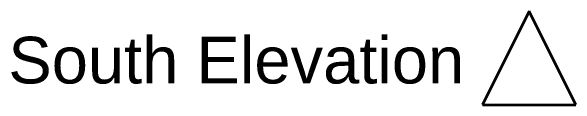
# Model space of a CAD drawing. Header units: millimetres. Extents: x -6000 to 28000, y -6000 to 27998.
# Drawn here: x 7581 to 11215, y -6000 to -5400 of the extents above; entities that cross this region are included whole.
import ezdxf

# ---------------------------------------------------------------- set-up
doc = ezdxf.new("R2010")
doc.units = ezdxf.units.MM
doc.header["$MEASUREMENT"] = 0
doc.linetypes.add('Wipeout_Contour', pattern=[1000, 0, -1000])
doc.layers.add('Marker - Elevation', color=7, linetype='Continuous')
doc.layers.add('Marker - Elevation_Pen_No__25', color=161, linetype='Continuous', lineweight=35, true_color=0x40a5ff)
doc.layers.add('Marker - Elevation_Pen_No__6', color=5, linetype='Continuous', lineweight=35)
doc.styles.add('GENERATED_STYLE_1', font='arial.ttf')

# ---------------------------------------------------------------- blocks, each defined once
blk = doc.blocks.new('Elevation_2', base_point=(-1084.6, -6000))
at = {"layer": 'Marker - Elevation_Pen_No__6', "insert": (7445.7, -5867.8), "char_height": 300, "attachment_point": 7, "style": 'GENERATED_STYLE_1'}
blk.add_mtext('\\A1;{\\fArial|b0|i0|c0|p34; South Elevation}', dxfattribs=at)
at = {"color": 254, "linetype": 'Wipeout_Contour', "lineweight": 0, "ltscale": 37091.604238}
blk.add_wipeout([(10615.4, -6000), (11215.4, -6000), (10915.4, -5400)], dxfattribs=at).dxf.layer = 'Marker - Elevation'
at = {"layer": 'Marker - Elevation_Pen_No__25', "linetype": 'Continuous'}
for p, q in [((10915.4, -5400), (10615.4, -6000)), ((11215.4, -6000), (10915.4, -5400)), ((10615.4, -6000), (11215.4, -6000))]:
    blk.add_line(p, q, dxfattribs=at)

msp = doc.modelspace()

# ---------------------------------------------------------------- block references
at = {"layer": 'Marker - Elevation', "color": 151, "lineweight": 20, "true_color": 0x80c2ff}
msp.add_blockref('Elevation_2', (-1084.6, -6000), dxfattribs=at)

doc.saveas('drawing.dxf')
